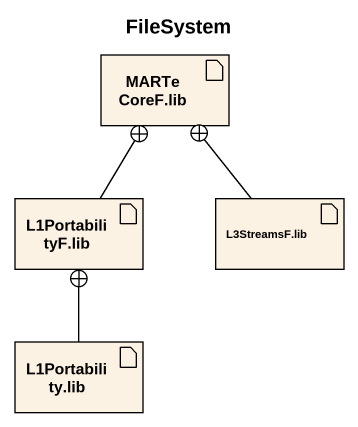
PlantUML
@startuml
title FileSystem
artifact "MARTeCoreF.lib" as MARTeCoreF_lib
artifact "L1PortabilityF.lib" as L1PortabilityF_lib
artifact "L3StreamsF.lib" as L3StreamsF_lib
artifact "L1Portability.lib" as L1Portability_lib
L1PortabilityF_lib -up-+ MARTeCoreF_lib
L3StreamsF_lib -up-+ MARTeCoreF_lib
L1Portability_lib -up-+ L1PortabilityF_lib
@enduml
